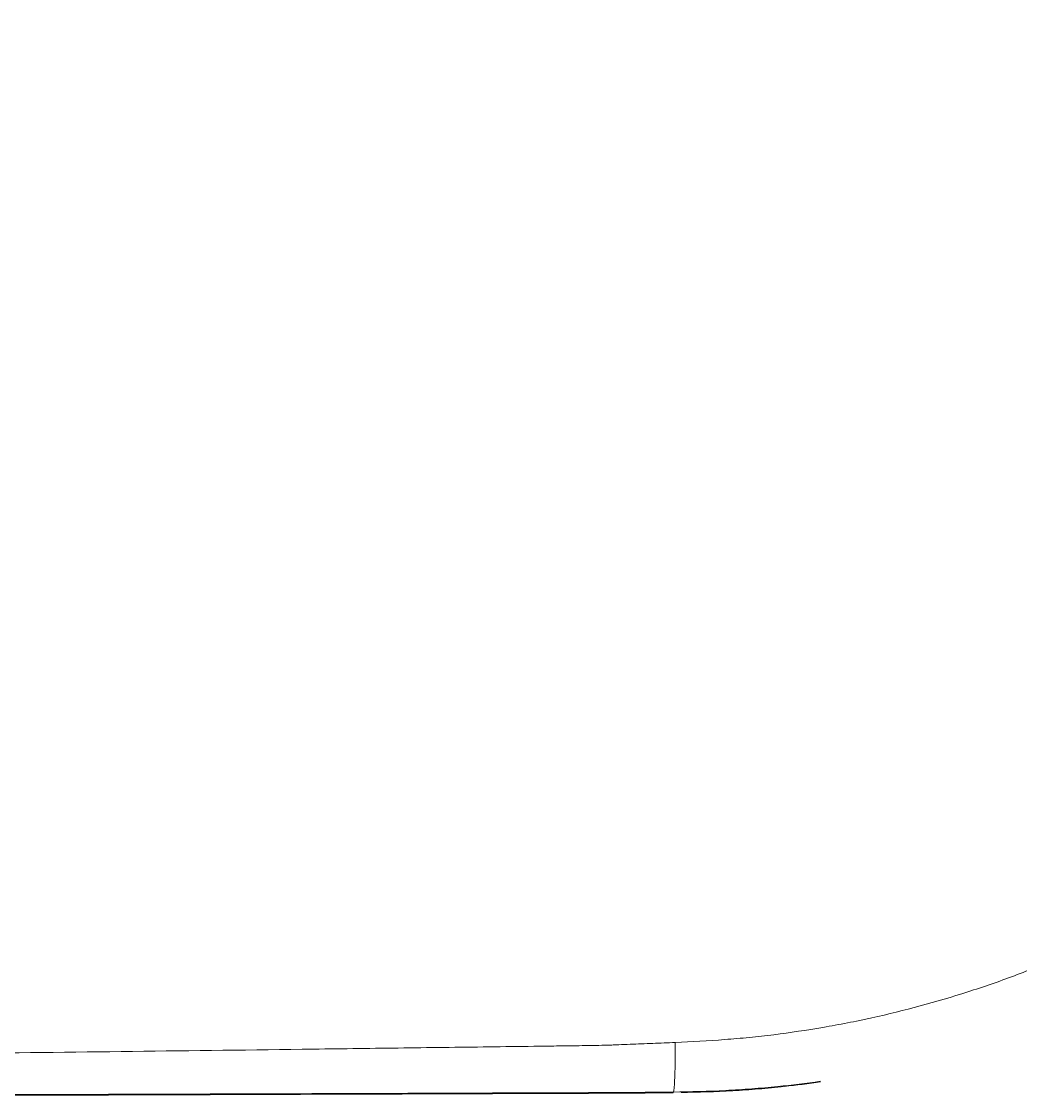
# Model space of a CAD drawing. Header units: inches. Extents: x 3778 to 56227, y -16914 to 35091.
# Drawn here: x 37376.43 to 37404.03, y -5620.71 to -5591.02 of the extents above; entities that cross this region are included whole.
import ezdxf

# ---------------------------------------------------------------- set-up
doc = ezdxf.new("R2010")
doc.units = ezdxf.units.IN
doc.header["$LTSCALE"] = 100
doc.header["$MEASUREMENT"] = 0
doc.layers.add('2-con', color=2, linetype='Continuous')
doc.layers.add('mark-B', color=2, linetype='Continuous', lineweight=20)

# ---------------------------------------------------------------- blocks, each defined once
blk = doc.blocks.new('무풍1way 일반')
at = {"layer": 'mark-B'}
for points, knots in [([(-574.954, -0.41), (-574.62, -0.363), (-574.285, -0.321), (-573.832, -0.272), (-573.714, -0.26), (-573.536, -0.243), (-573.476, -0.237), (-573.358, -0.227), (-573.061, -0.201), (-572.764, -0.181), (-572.05, -0.141), (-571.574, -0.125), (-571.099, -0.116)], [0, 0, 0, 0, 0.260765, 0.260765, 0.35317, 0.35317, 0.399372, 0.399372, 0.445574, 0.630383, 0.630383, 1, 1, 1, 1]), ([(-574.954, -0.41), (-574.62, -0.363), (-574.285, -0.321), (-573.832, -0.272), (-573.714, -0.26), (-573.536, -0.243), (-573.476, -0.237), (-573.358, -0.227), (-573.061, -0.201), (-572.764, -0.181), (-572.05, -0.141), (-571.574, -0.125), (-571.099, -0.116)], [0, 0, 0, 0, 0.260765, 0.260765, 0.35317, 0.35317, 0.399372, 0.399372, 0.445574, 0.630383, 0.630383, 1, 1, 1, 1]), ([(-574.951, -0.428), (-574.558, -0.373), (-574.165, -0.325), (-573.652, -0.272), (-573.532, -0.261), (-573.292, -0.24), (-572.931, -0.21), (-572.57, -0.188), (-571.849, -0.152), (-571.367, -0.139), (-570.885, -0.131)], [0, 0, 0, 0, 0.290528, 0.290528, 0.379212, 0.379212, 0.467896, 0.645264, 0.645264, 1, 1, 1, 1]), ([(-574.951, -0.428), (-574.558, -0.373), (-574.165, -0.325), (-573.652, -0.272), (-573.532, -0.261), (-573.292, -0.24), (-572.931, -0.21), (-572.57, -0.188), (-571.849, -0.152), (-571.367, -0.139), (-570.885, -0.131)], [0, 0, 0, 0, 0.290528, 0.290528, 0.379212, 0.379212, 0.467896, 0.645264, 0.645264, 1, 1, 1, 1]), ([(-570.885, -0.131), (-570.889, -0.133), (-570.893, -0.142), (-570.9, -0.176), (-570.903, -0.201), (-570.907, -0.241), (-570.908, -0.25), (-570.91, -0.268), (-570.91, -0.277), (-570.913, -0.307), (-570.914, -0.329), (-570.918, -0.399), (-570.921, -0.452), (-570.925, -0.542), (-570.926, -0.574), (-570.928, -0.641), (-570.929, -0.676), (-570.932, -0.785), (-570.935, -0.941), (-570.937, -1.117), (-570.938, -1.234), (-570.939, -1.258), (-570.939, -1.305), (-570.939, -1.335), (-570.939, -1.366), (-570.939, -1.378), (-570.939, -1.384), (-570.939, -1.403), (-570.94, -1.439), (-570.94, -1.476), (-570.94, -1.501)], [0, 0, 0, 0, 0.125, 0.125, 0.25, 0.25, 0.28125, 0.28125, 0.3125, 0.3125, 0.375, 0.375, 0.5, 0.5, 0.5625, 0.5625, 0.625, 0.625, 0.75, 0.875, 0.875, 0.90625, 0.90625, 0.9375, 0.945312, 0.945312, 0.953125, 0.953125, 0.96875, 1, 1, 1, 1]), ([(-570.885, -0.131), (-570.889, -0.133), (-570.893, -0.142), (-570.9, -0.176), (-570.903, -0.201), (-570.907, -0.241), (-570.908, -0.25), (-570.91, -0.268), (-570.91, -0.277), (-570.913, -0.307), (-570.914, -0.329), (-570.918, -0.399), (-570.921, -0.452), (-570.925, -0.542), (-570.926, -0.574), (-570.928, -0.641), (-570.929, -0.676), (-570.932, -0.785), (-570.935, -0.941), (-570.937, -1.117), (-570.938, -1.234), (-570.939, -1.258), (-570.939, -1.305), (-570.939, -1.335), (-570.939, -1.366), (-570.939, -1.378), (-570.939, -1.384), (-570.939, -1.403), (-570.94, -1.439), (-570.94, -1.476), (-570.94, -1.501)], [0, 0, 0, 0, 0.125, 0.125, 0.25, 0.25, 0.28125, 0.28125, 0.3125, 0.3125, 0.375, 0.375, 0.5, 0.5, 0.5625, 0.5625, 0.625, 0.625, 0.75, 0.875, 0.875, 0.90625, 0.90625, 0.9375, 0.945313, 0.945313, 0.953125, 0.953125, 0.96875, 1, 1, 1, 1]), ([(-570.885, -0.112), (-570.053, -0.104), (-568.805, -0.096), (-567.556, -0.092), (-566.724, -0.089), (-566.308, -0.088), (-565.059, -0.083), (-563.811, -0.079), (-562.562, -0.074), (-561.73, -0.071), (-561.314, -0.07), (-557.568, -0.057), (-554.239, -0.046), (-546.056, -0.024), (-541.203, -0.013), (-536.349, -0.009)], [0, 0, 0, 0, 0.0723, 0.10845, 0.10845, 0.1446, 0.1446, 0.2169, 0.25305, 0.25305, 0.2892, 0.2892, 0.5784, 0.5784, 1, 1, 1, 1]), ([(-570.885, -0.112), (-570.053, -0.104), (-568.805, -0.096), (-567.556, -0.092), (-566.724, -0.089), (-566.308, -0.088), (-565.059, -0.083), (-563.811, -0.079), (-562.562, -0.074), (-561.73, -0.071), (-561.314, -0.07), (-557.568, -0.057), (-554.239, -0.046), (-546.056, -0.024), (-541.203, -0.013), (-536.349, -0.009)], [0, 0, 0, 0, 0.0723, 0.10845, 0.10845, 0.1446, 0.1446, 0.2169, 0.25305, 0.25305, 0.2892, 0.2892, 0.5784, 0.5784, 1, 1, 1, 1]), ([(-570.885, -0.131), (-570.469, -0.127), (-570.053, -0.123), (-569.429, -0.119), (-569.221, -0.118), (-568.805, -0.116), (-568.597, -0.115), (-567.973, -0.112), (-567.556, -0.11), (-566.724, -0.108), (-566.308, -0.107), (-565.059, -0.102), (-564.227, -0.099), (-562.562, -0.093), (-561.73, -0.09), (-557.569, -0.076), (-554.239, -0.065), (-547.581, -0.047), (-544.251, -0.039), (-539.257, -0.031), (-537.592, -0.029), (-535.095, -0.027), (-534.263, -0.026), (-532.598, -0.025), (-531.766, -0.025), (-530.933, -0.025)], [0, 0, 0, 0, 0.03125, 0.03125, 0.046875, 0.046875, 0.0625, 0.0625, 0.09375, 0.09375, 0.125, 0.125, 0.1875, 0.1875, 0.25, 0.25, 0.5, 0.5, 0.75, 0.75, 0.875, 0.875, 0.9375, 0.9375, 1, 1, 1, 1]), ([(-570.885, -0.131), (-570.469, -0.127), (-570.053, -0.123), (-569.429, -0.119), (-569.221, -0.118), (-568.805, -0.116), (-568.597, -0.115), (-567.973, -0.112), (-567.556, -0.11), (-566.724, -0.108), (-566.308, -0.107), (-565.059, -0.102), (-564.227, -0.099), (-562.562, -0.093), (-561.73, -0.09), (-557.569, -0.076), (-554.239, -0.065), (-547.581, -0.047), (-544.251, -0.039), (-539.257, -0.031), (-537.592, -0.029), (-535.095, -0.027), (-534.263, -0.026), (-532.598, -0.025), (-531.766, -0.025), (-530.933, -0.025)], [0, 0, 0, 0, 0.03125, 0.03125, 0.046875, 0.046875, 0.0625, 0.0625, 0.09375, 0.09375, 0.125, 0.125, 0.1875, 0.1875, 0.25, 0.25, 0.5, 0.5, 0.75, 0.75, 0.875, 0.875, 0.9375, 0.9375, 1, 1, 1, 1]), ([(-530.934, -1.066), (-531.768, -1.067), (-532.601, -1.069), (-534.268, -1.073), (-535.102, -1.076), (-537.602, -1.087), (-539.269, -1.096), (-544.27, -1.13), (-547.604, -1.161), (-552.605, -1.214), (-554.272, -1.234), (-557.606, -1.274), (-559.273, -1.295), (-561.773, -1.327), (-562.607, -1.338), (-564.274, -1.36), (-565.107, -1.37), (-566.357, -1.387), (-566.774, -1.392), (-567.399, -1.4), (-567.711, -1.404), (-568.024, -1.409), (-568.232, -1.411), (-568.336, -1.413), (-568.467, -1.414), (-568.493, -1.415), (-568.545, -1.415), (-568.623, -1.416), (-568.701, -1.417), (-568.857, -1.42), (-568.962, -1.423), (-569.118, -1.428), (-569.17, -1.43), (-569.274, -1.434), (-569.43, -1.441), (-569.586, -1.447), (-569.899, -1.459), (-570.107, -1.468), (-570.523, -1.484), (-570.732, -1.493), (-570.94, -1.501)], [0, 0, 0, 0, 0.0625, 0.0625, 0.125, 0.125, 0.25, 0.25, 0.5, 0.5, 0.625, 0.625, 0.75, 0.75, 0.8125, 0.8125, 0.875, 0.875, 0.90625, 0.90625, 0.921875, 0.929688, 0.929688, 0.9375, 0.9375, 0.939453, 0.939453, 0.941406, 0.945313, 0.945313, 0.953125, 0.953125, 0.957031, 0.957031, 0.960938, 0.96875, 0.96875, 0.984375, 0.984375, 1, 1, 1, 1]), ([(-530.934, -1.066), (-531.768, -1.067), (-532.601, -1.069), (-534.268, -1.073), (-535.102, -1.076), (-537.602, -1.087), (-539.269, -1.096), (-544.27, -1.13), (-547.604, -1.161), (-552.605, -1.214), (-554.272, -1.234), (-557.606, -1.274), (-559.273, -1.295), (-561.773, -1.327), (-562.607, -1.338), (-564.274, -1.36), (-565.107, -1.37), (-566.357, -1.387), (-566.774, -1.392), (-567.399, -1.4), (-567.711, -1.404), (-568.024, -1.409), (-568.232, -1.411), (-568.336, -1.413), (-568.467, -1.414), (-568.493, -1.415), (-568.545, -1.415), (-568.623, -1.416), (-568.701, -1.417), (-568.857, -1.42), (-568.962, -1.423), (-569.118, -1.428), (-569.17, -1.43), (-569.274, -1.434), (-569.43, -1.441), (-569.586, -1.447), (-569.899, -1.459), (-570.107, -1.468), (-570.523, -1.484), (-570.732, -1.493), (-570.94, -1.501)], [0, 0, 0, 0, 0.0625, 0.0625, 0.125, 0.125, 0.25, 0.25, 0.5, 0.5, 0.625, 0.625, 0.75, 0.75, 0.8125, 0.8125, 0.875, 0.875, 0.90625, 0.90625, 0.921875, 0.929688, 0.929688, 0.9375, 0.9375, 0.939453, 0.939453, 0.941406, 0.945313, 0.945313, 0.953125, 0.953125, 0.957031, 0.957031, 0.960938, 0.96875, 0.96875, 0.984375, 0.984375, 1, 1, 1, 1]), ([(-570.94, -1.501), (-571.395, -1.522), (-571.849, -1.547), (-572.53, -1.598), (-572.757, -1.617), (-573.097, -1.651), (-573.21, -1.663), (-573.437, -1.688), (-573.55, -1.702), (-574.116, -1.772), (-574.568, -1.839), (-575.245, -1.956), (-575.583, -2.018), (-575.921, -2.086), (-576.147, -2.133), (-576.259, -2.157), (-577.27, -2.38), (-578.152, -2.618), (-579.453, -3.036), (-579.883, -3.185), (-580.734, -3.503), (-581.156, -3.672), (-582.41, -4.21), (-583.231, -4.608), (-584.236, -5.159), (-584.436, -5.271), (-584.735, -5.444), (-584.834, -5.503), (-585.032, -5.62), (-585.13, -5.68), (-585.62, -5.98), (-586.005, -6.228), (-586.76, -6.742), (-587.131, -7.008), (-587.858, -7.556), (-588.214, -7.838), (-588.913, -8.419), (-589.256, -8.718), (-589.927, -9.332), (-590.256, -9.647), (-590.899, -10.296), (-591.213, -10.628), (-591.673, -11.14), (-591.825, -11.313), (-592.125, -11.663), (-592.272, -11.839), (-592.997, -12.729), (-593.538, -13.463), (-594.293, -14.599), (-594.536, -14.983), (-595.001, -15.762), (-595.225, -16.158), (-595.867, -17.36), (-596.258, -18.184), (-596.698, -19.243), (-596.783, -19.456), (-596.908, -19.778), (-596.949, -19.886), (-597.03, -20.101), (-597.227, -20.641), (-597.408, -21.184), (-597.808, -22.493), (-598.032, -23.373), (-598.395, -25.151), (-598.534, -26.048), (-598.643, -27.066), (-598.654, -27.179), (-598.675, -27.406), (-598.705, -27.747), (-598.727, -28.089), (-598.766, -28.774), (-598.782, -29.232), (-598.794, -29.692)], [0, 0, 0, 0, 0.03125, 0.03125, 0.046875, 0.046875, 0.054687, 0.054687, 0.0625, 0.0625, 0.09375, 0.09375, 0.109375, 0.117188, 0.117188, 0.125, 0.125, 0.1875, 0.1875, 0.21875, 0.21875, 0.25, 0.25, 0.3125, 0.3125, 0.328125, 0.328125, 0.335938, 0.335938, 0.34375, 0.34375, 0.375, 0.375, 0.40625, 0.40625, 0.4375, 0.4375, 0.46875, 0.46875, 0.5, 0.5, 0.53125, 0.53125, 0.546875, 0.546875, 0.5625, 0.5625, 0.625, 0.625, 0.65625, 0.65625, 0.6875, 0.6875, 0.75, 0.75, 0.765625, 0.765625, 0.773438, 0.773438, 0.78125, 0.8125, 0.8125, 0.875, 0.875, 0.9375, 0.9375, 0.945313, 0.945313, 0.953125, 0.96875, 0.96875, 1, 1, 1, 1]), ([(-570.94, -1.501), (-571.395, -1.522), (-571.849, -1.547), (-572.53, -1.598), (-572.757, -1.617), (-573.097, -1.651), (-573.21, -1.663), (-573.437, -1.688), (-573.55, -1.702), (-574.116, -1.772), (-574.568, -1.839), (-575.245, -1.956), (-575.583, -2.018), (-575.921, -2.086), (-576.147, -2.133), (-576.259, -2.157), (-577.27, -2.38), (-578.152, -2.618), (-579.453, -3.036), (-579.883, -3.185), (-580.734, -3.503), (-581.156, -3.672), (-582.41, -4.21), (-583.231, -4.608), (-584.236, -5.159), (-584.436, -5.271), (-584.735, -5.444), (-584.834, -5.503), (-585.032, -5.62), (-585.13, -5.68), (-585.62, -5.98), (-586.005, -6.228), (-586.76, -6.742), (-587.131, -7.008), (-587.858, -7.556), (-588.214, -7.838), (-588.913, -8.419), (-589.256, -8.718), (-589.927, -9.332), (-590.256, -9.647), (-590.899, -10.296), (-591.213, -10.628), (-591.673, -11.14), (-591.825, -11.313), (-592.125, -11.663), (-592.272, -11.839), (-592.997, -12.729), (-593.538, -13.463), (-594.293, -14.599), (-594.536, -14.983), (-595.001, -15.762), (-595.225, -16.158), (-595.867, -17.36), (-596.258, -18.184), (-596.698, -19.243), (-596.783, -19.456), (-596.908, -19.778), (-596.949, -19.886), (-597.03, -20.101), (-597.227, -20.641), (-597.408, -21.184), (-597.808, -22.493), (-598.032, -23.373), (-598.395, -25.151), (-598.534, -26.048), (-598.643, -27.066), (-598.654, -27.179), (-598.675, -27.406), (-598.705, -27.747), (-598.727, -28.089), (-598.766, -28.774), (-598.782, -29.232), (-598.794, -29.692)], [0, 0, 0, 0, 0.03125, 0.03125, 0.046875, 0.046875, 0.054687, 0.054687, 0.0625, 0.0625, 0.09375, 0.09375, 0.109375, 0.117187, 0.117187, 0.125, 0.125, 0.1875, 0.1875, 0.21875, 0.21875, 0.25, 0.25, 0.3125, 0.3125, 0.328125, 0.328125, 0.335937, 0.335937, 0.34375, 0.34375, 0.375, 0.375, 0.40625, 0.40625, 0.4375, 0.4375, 0.46875, 0.46875, 0.5, 0.5, 0.53125, 0.53125, 0.546875, 0.546875, 0.5625, 0.5625, 0.625, 0.625, 0.65625, 0.65625, 0.6875, 0.6875, 0.75, 0.75, 0.765625, 0.765625, 0.773437, 0.773437, 0.78125, 0.8125, 0.8125, 0.875, 0.875, 0.9375, 0.9375, 0.945312, 0.945312, 0.953125, 0.96875, 0.96875, 1, 1, 1, 1])]:
    blk.add_open_spline(points, degree=3, knots=knots, dxfattribs=at)
blk.add_open_spline([(-570.885, -0.131), (-570.885, -0.112)], degree=1, dxfattribs=at)
blk.add_open_spline([(-570.885, -0.131), (-570.885, -0.112)], degree=1, dxfattribs=at)
blk = doc.blocks.new('dpdjzjs')
at = {"layer": 'mark-B', "rotation": 180}
blk.add_blockref('무풍1way 일반', (172794.415, 96209.727), dxfattribs=at)

msp = doc.modelspace()

# ---------------------------------------------------------------- block references
at = {"layer": '2-con'}
msp.add_blockref('dpdjzjs', (-135970.865, -101830.442), dxfattribs=at)

doc.saveas('drawing.dxf')
